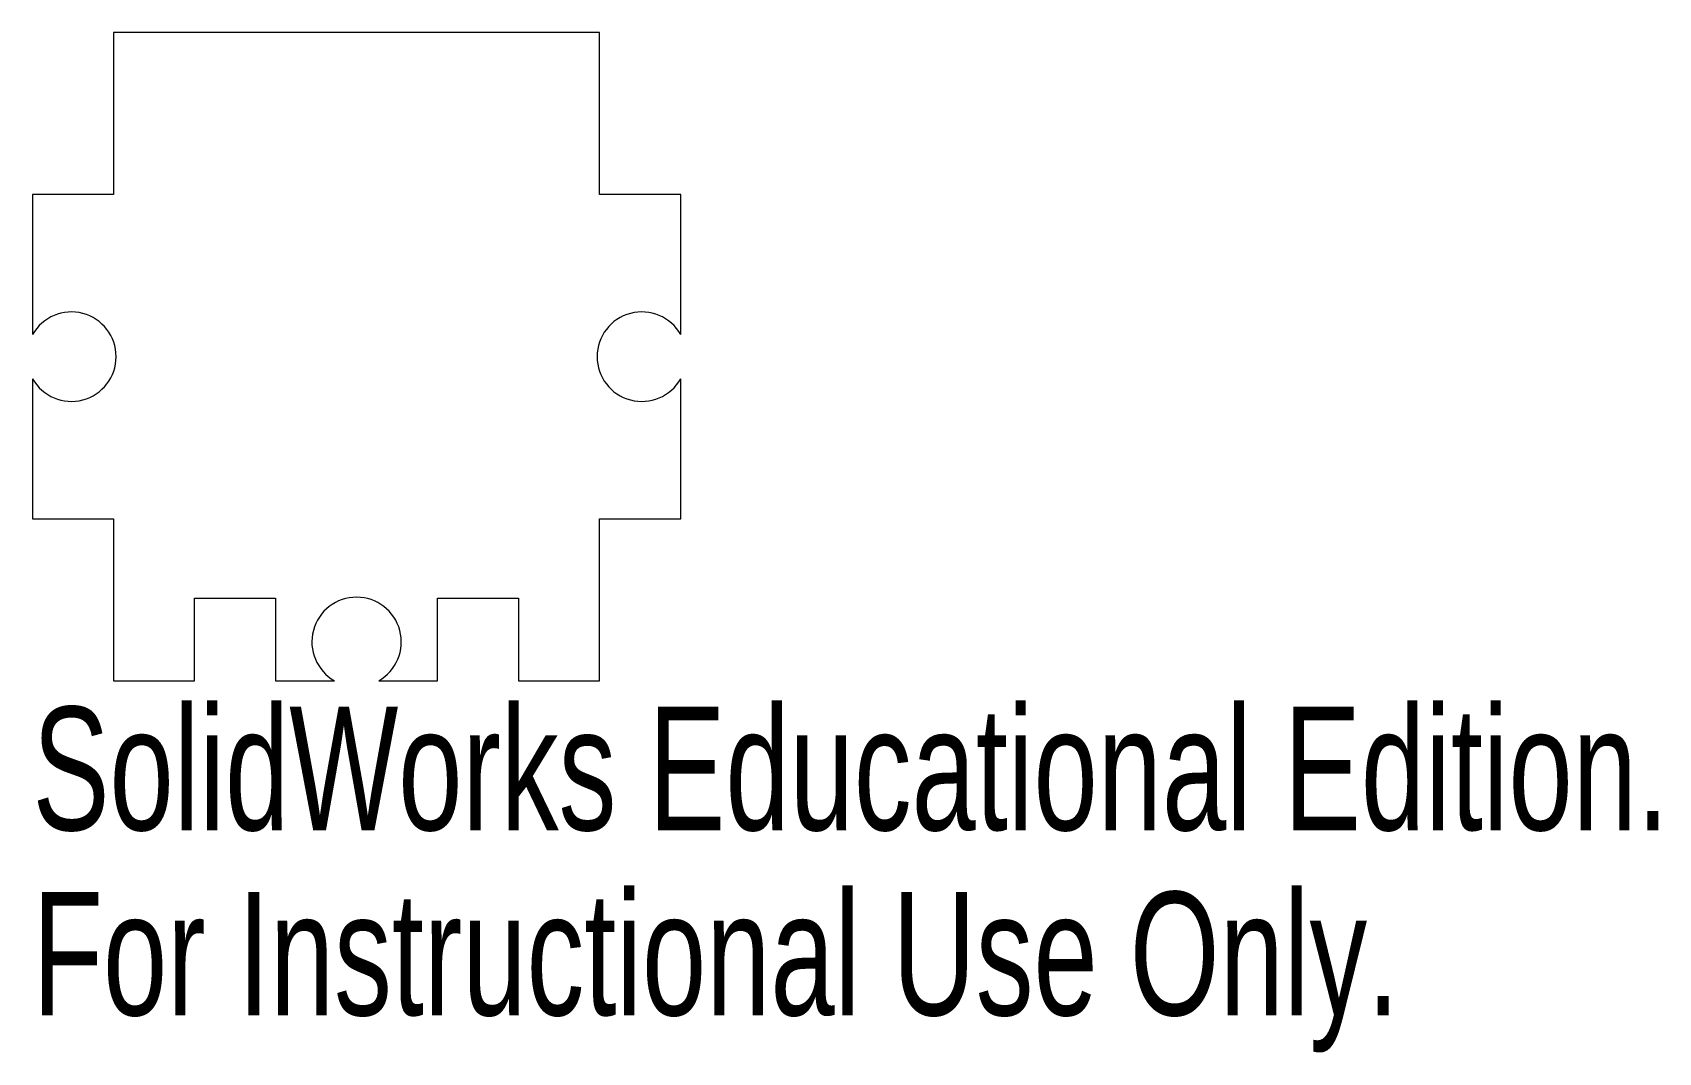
# Model space of a CAD drawing. Header units: inches. Extents: x -0.5 to 2.01, y -1.07 to 0.5.
import ezdxf

# ---------------------------------------------------------------- set-up
doc = ezdxf.new("R2010")
doc.units = ezdxf.units.IN
doc.header["$MEASUREMENT"] = 0
doc.styles.add('SLDTEXTSTYLE0', font='TXT', dxfattribs={"width": 0.7})

msp = doc.modelspace()

# ---------------------------------------------------------------- linework, layer by layer
at = {"color": 7, "linetype": 'Continuous', "lineweight": 15}
for p, q in [((0.375, 0.5), (-0.375, 0.5)), ((-0.375, 0.5), (-0.375, 0.25)), ((0.375, 0.25), (0.375, 0.5)), ((-0.375, 0.25), (-0.5, 0.25)), ((-0.5, 0.25), (-0.5, 0.0341)), ((0.5, 0.25), (0.375, 0.25)), ((0.5, 0.0341), (0.5, 0.25)), ((-0.5, -0.0341), (-0.5, -0.25)), ((0.5, -0.25), (0.5, -0.0341)), ((-0.5, -0.25), (-0.375, -0.25)), ((-0.375, -0.25), (-0.375, -0.5)), ((0.375, -0.5), (0.375, -0.25)), ((0.375, -0.25), (0.5, -0.25)), ((-0.25, -0.5), (-0.25, -0.3727)), ((-0.25, -0.3727), (-0.125, -0.3727)), ((-0.125, -0.3727), (-0.125, -0.5)), ((0.125, -0.5), (0.125, -0.3727)), ((0.125, -0.3727), (0.25, -0.3727)), ((0.25, -0.3727), (0.25, -0.5)), ((-0.375, -0.5), (-0.25, -0.5)), ((-0.125, -0.5), (-0.0341, -0.5)), ((0.0341, -0.5), (0.125, -0.5)), ((0.25, -0.5), (0.375, -0.5))]:
    msp.add_line(p, q, dxfattribs=at)
for centre, start, end in [((-0.44, 0), 209.5918, 150.4082), ((0.44, 0), 29.5918, 330.4082), ((0, -0.44), 299.5918, 240.4082)]:
    msp.add_arc(centre, 0.069, start, end, dxfattribs=at)

# ---------------------------------------------------------------- texts
at = {"color": 7, "linetype": 'Continuous', "char_height": 0.1903, "attachment_point": 1, "style": 'SLDTEXTSTYLE0'}
for s, insert in [('SolidWorks Educational Edition.', (-0.5, -0.5401)), ('For Instructional Use Only.', (-0.5, -0.8256))]:
    msp.add_mtext(s, dxfattribs=dict(at, insert=insert))

doc.saveas('drawing.dxf')
